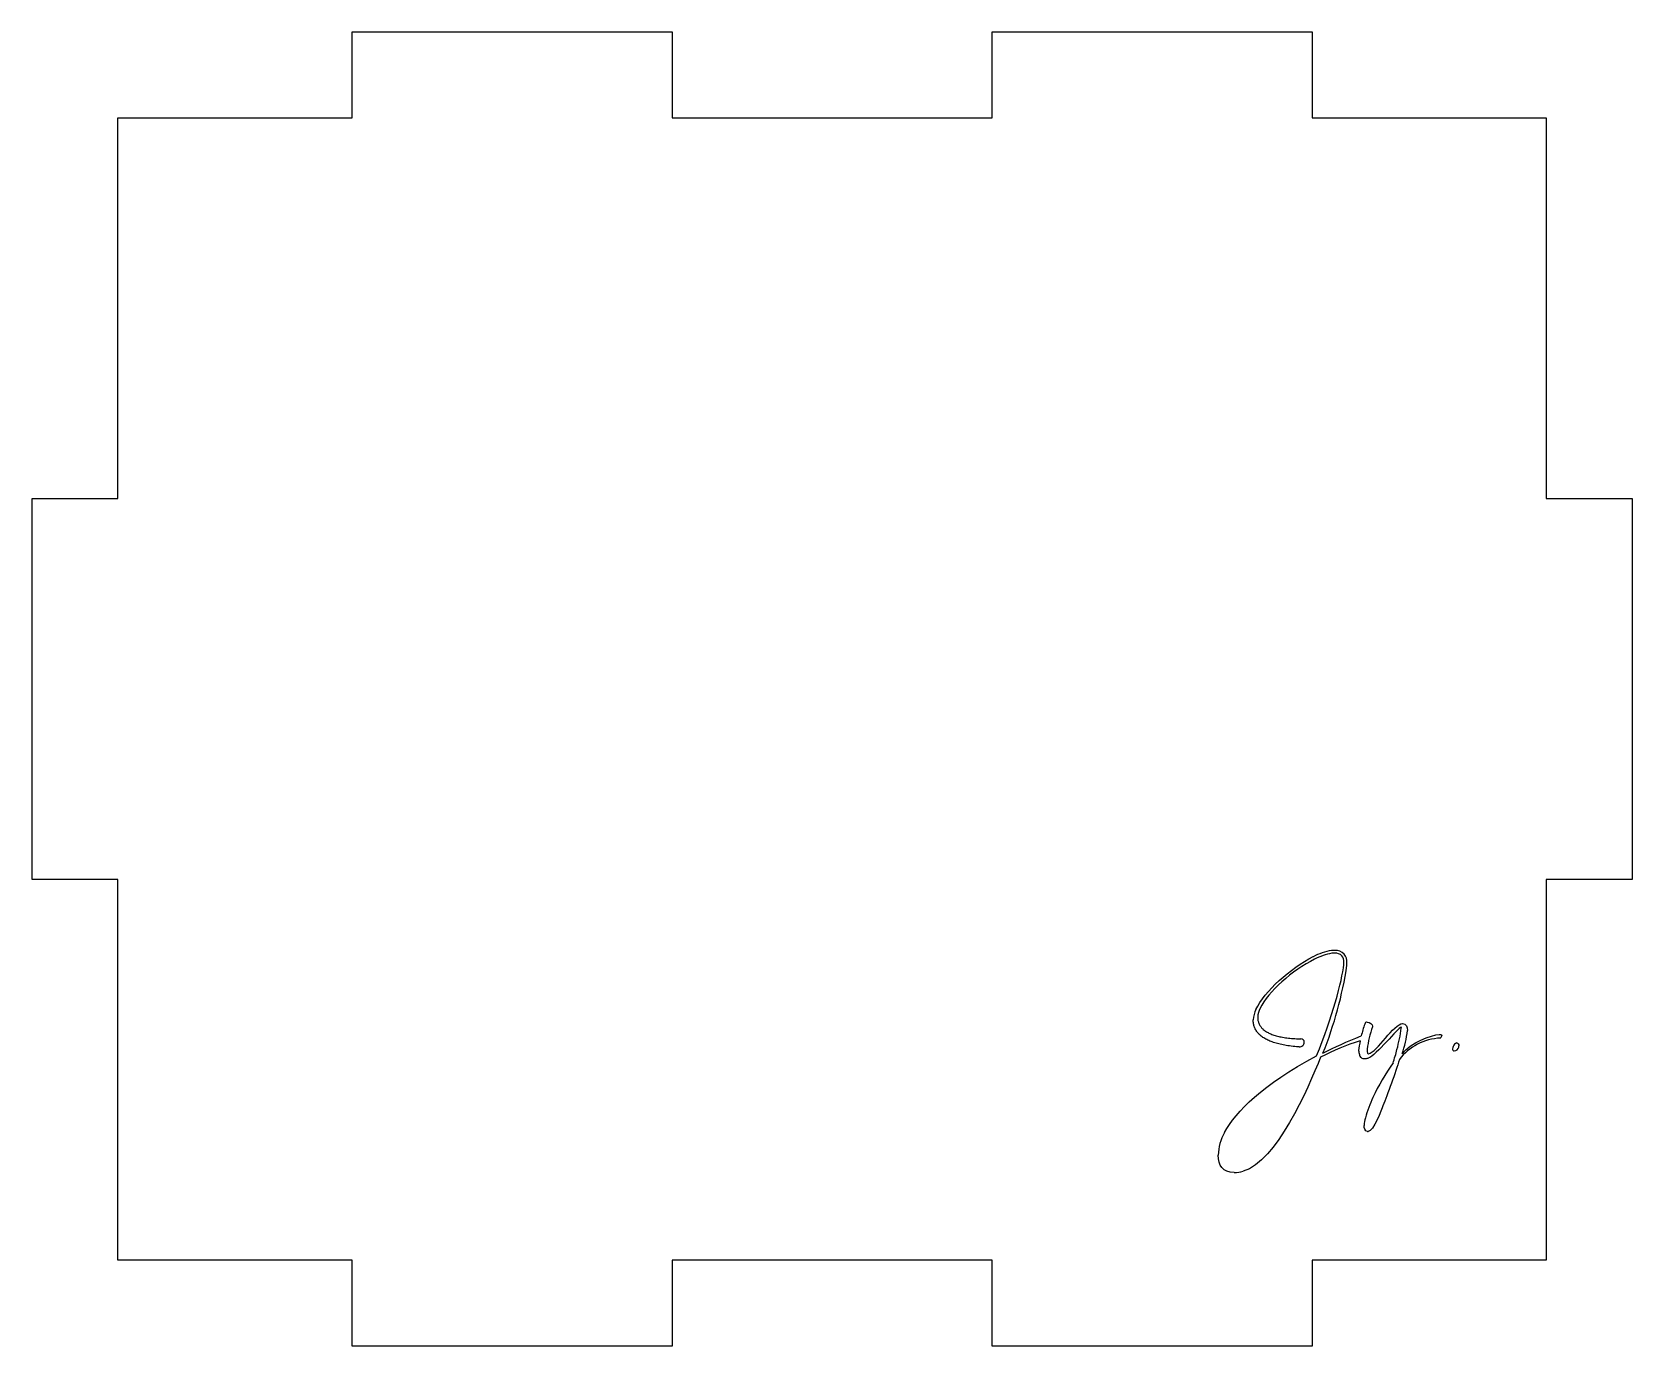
# Model space of a CAD drawing. Header units: millimetres. Extents: x -28 to 28, y -23 to 23.
import ezdxf

# ---------------------------------------------------------------- set-up
doc = ezdxf.new("R2010")
doc.units = ezdxf.units.MM
doc.layers.get('0').update_dxf_attribs({"linetype": 'CONTINUOUS'})

msp = doc.modelspace()

# ---------------------------------------------------------------- linework, layer by layer
for p, q in [((17.597, -9.25), (17.497, -9.25)), ((17.913, -9.653), (17.913, -9.57)), ((16.379, -12.248), (16.41, -12.248)), ((18.918, -11.803), (18.918, -11.825)), ((21.249, -12.097), (21.293, -12.097)), ((16.356, -12.531), (16.325, -12.531))]:
    msp.add_line(p, q)
msp.add_lwpolyline([(-25, -20), (-25, -6.667), (-28, -6.667), (-28, 6.667), (-25, 6.667), (-25, 20), (-16.8, 20), (-16.8, 23), (-5.6, 23), (-5.6, 20), (5.6, 20), (5.6, 23), (16.8, 23), (16.8, 20), (25, 20), (25, 6.667), (28, 6.667), (28, -6.667), (25, -6.667), (25, -20), (16.8, -20), (16.8, -23), (5.6, -23), (5.6, -20), (-5.6, -20), (-5.6, -23), (-16.8, -23), (-16.8, -20)], close=True)
for centre, radius, start, end in [((17.894, -11.403), 2.288, 100.4139, 117.3505), ((17.887, -11.366), 2.152, 100.4393, 117.5796), ((17.54, -10.098), 0.948, 86.3677, 93.6323), ((17.624, -9.569), 0.32, 45.4907, 94.8819), ((17.628, -9.56), 0.408, 42.9145, 93.9298), ((17.568, -9.543), 0.346, -4.3894, 35.9137), ((17.581, -9.556), 0.442, -4.2246, 38.3815), ((4.869, -7.728), 13.295, 337.8383, 351.5873), ((17.324, -9.631), 0.699, -3.4884, 3.4884), ((15.608, -11.506), 0.708, 152.2363, 178.7416), ((15.642, -11.623), 0.9, 153.1765, 177.6751), ((22.686, -13.155), 4.283, 160.5791, 166.3106), ((18.725, -11.743), 0.0795, 83.9465, 170.9547), ((16.416, -12.359), 0.111, -3.9011, 92.9988), ((20.716, -19.678), 7.689, 106.8666, 118.0412), ((22.686, -13.155), 4.283, 168.7555, 173.2978), ((22.25, -13.025), 3.542, 160.1861, 173.2121), ((13.7, -11.012), 6.285, 345.1274, 352.1448), ((21.362, -14.097), 1.876, 92.1038, 143.2488), ((19.857, -11.855), 0.0702, -12.9255, 12.9255), ((16.578, -11.567), 3.584, 340.4585, 353.7059), ((21.209, -12.114), 0.137, 308.0507, 348.8797), ((16.36, -12.365), 0.166, 268.7233, 359.3776), ((18.903, -12.639), 0.471, 181.9695, 199.1769), ((18.62, -12.777), 0.163, 185.943, 278.1484), ((19.36, -12.648), 0.628, 176.2056, 183.7944), ((22.082, -12.659), 0.37, 142.3767, 170.766), ((21.794, -12.601), 0.0776, 178.9455, 213.5748), ((21.781, -12.61), 0.061, 213.042, 268.849), ((21.75, -12.472), 0.201, 278.411, 340.8104), ((21.882, -12.515), 0.124, 97.899, 138.5356), ((21.757, -12.517), 0.185, -6.6036, 6.6036), ((18.627, -12.437), 0.501, 271.7769, 285.7155), ((25.437, -17.326), 7.177, 143.8385, 155.0621), ((23.959, -16.555), 5.512, 155.8483, 163.757), ((19.759, -15.317), 1.133, 164.4765, 178.0312), ((15.25, -16.383), 1.736, 150.5188, 177.9788), ((18.751, -15.462), 0.0333, 252.2083, 287.7917), ((14.042, -15.716), 1.214, 271.339, 286.8418)]:
    msp.add_arc(centre, radius, start, end)
for points, degree in [([(14.839, -11.217), (15.138, -10.599), (16.031, -9.766), (16.843, -9.37)], 3), ([(16.891, -9.459), (16.103, -9.851), (15.27, -10.592), (14.981, -11.176)], 3), ([(16.959, -12.847), (17.501, -11.496), (17.855, -10.215), (17.913, -9.653)], 3), ([(16.325, -12.531), (14.743, -12.401), (14.743, -11.586)], 2), ([(14.9, -11.49), (14.9, -12.202), (16.379, -12.248)], 2), ([(18.733, -11.664), (18.813, -11.664), (18.918, -11.731), (18.918, -11.803)], 3), ([(18.783, -12.767), (19.066, -12.718), (19.68, -11.71), (19.968, -11.71)], 3), ([(19.968, -11.71), (20.099, -11.731), (20.14, -11.823), (20.14, -11.96)], 3), ([(17.183, -12.743), (17.618, -12.521), (18.006, -12.358), (18.525, -12.141)], 3), ([(19.926, -11.84), (19.817, -11.84), (19.042, -12.845), (18.763, -12.919)], 3), ([(19.955, -12.766), (20.229, -12.396), (20.992, -12.097), (21.249, -12.097)], 3), ([(21.293, -12.097), (21.329, -12.097), (21.343, -12.122), (21.343, -12.141)], 3), ([(13.739, -15.529), (14.135, -14.79), (15.07, -13.845), (16.959, -12.847)], 3), ([(18.733, -12.69), (18.733, -12.74), (18.752, -12.767), (18.783, -12.767)], 3), ([(19.643, -13.091), (19.68, -12.956), (19.743, -12.749), (19.774, -12.625)], 3), ([(21.865, -12.392), (21.916, -12.392), (21.94, -12.442), (21.94, -12.496)], 3), ([(17.101, -12.891), (16.658, -13.991), (15.549, -16.562), (14.393, -16.878)], 3), ([(19.859, -12.974), (19.73, -13.422), (19.432, -14.198), (19.281, -14.594)], 3), ([(19.281, -14.594), (19.24, -14.701), (18.948, -15.494), (18.761, -15.494)], 3), ([(18.741, -15.494), (18.652, -15.466), (18.626, -15.374), (18.626, -15.278)], 3), ([(14.07, -16.93), (13.68, -16.93), (13.515, -16.666), (13.515, -16.322)], 3)]:
    msp.add_open_spline(points, degree=degree)

doc.saveas('drawing.dxf')
